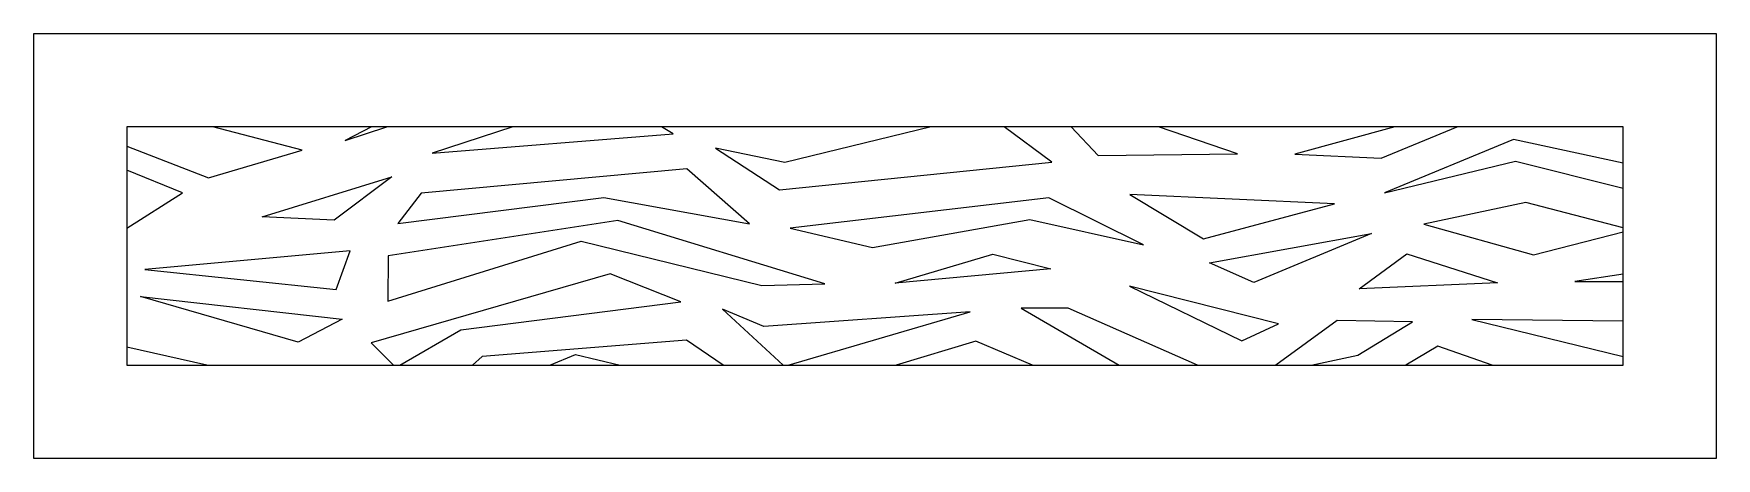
# Model space of a CAD drawing. Header units: millimetres. Extents: x 21 to 382, y 296 to 387.
import ezdxf

# ---------------------------------------------------------------- set-up
doc = ezdxf.new("R2010")
doc.units = ezdxf.units.MM
doc.layers.add('Layer 01', color=1, linetype='Continuous', true_color=0xff0000)

msp = doc.modelspace()

# ---------------------------------------------------------------- linework, layer by layer
at = {"layer": 'Layer 01'}
for p, q in [((382.49, 386.94), (21.04, 386.94)), ((21.04, 386.94), (21.04, 295.82)), ((382.49, 295.82), (382.49, 386.94)), ((362.49, 366.94), (41.04, 366.94)), ((41.04, 366.94), (41.04, 315.82)), ((59.5, 366.94), (41.04, 366.94)), ((41.04, 366.94), (41.04, 362.81)), ((78.73, 361.94), (59.5, 366.94)), ((93.59, 366.94), (87.97, 364.01)), ((87.97, 364.01), (96.92, 366.94)), ((96.92, 366.94), (93.59, 366.94)), ((123.96, 366.94), (106.66, 361.31)), ((106.66, 361.31), (158.39, 365.47)), ((155.92, 366.94), (123.96, 366.94)), ((158.39, 365.47), (155.92, 366.94)), ((213.86, 366.94), (182.38, 359.32)), ((229.53, 366.94), (213.86, 366.94)), ((239.77, 359.38), (229.53, 366.94)), ((262.66, 366.94), (243.91, 366.94)), ((243.91, 366.94), (249.71, 360.79)), ((279.61, 361.13), (262.66, 366.94)), ((313.4, 366.94), (291.98, 361.11)), ((310.47, 360.24), (326.82, 366.94)), ((326.82, 366.94), (313.4, 366.94)), ((362.49, 315.82), (362.49, 366.94)), ((41.04, 362.81), (58.63, 356.01)), ((58.63, 356.01), (78.73, 361.94)), ((182.38, 359.32), (167.5, 362.39)), ((167.5, 362.39), (181.25, 353.42)), ((338.9, 364.26), (311.21, 352.77)), ((362.49, 359.17), (338.9, 364.26)), ((161.33, 357.96), (104.27, 352.72)), ((174.81, 346.16), (161.33, 357.96)), ((181.25, 353.42), (239.77, 359.38)), ((249.71, 360.79), (279.61, 361.13)), ((291.98, 361.11), (310.47, 360.24)), ((311.21, 352.77), (339.34, 359.55)), ((339.34, 359.55), (362.49, 353.77)), ((362.49, 353.77), (362.49, 359.17)), ((41.04, 357.62), (41.04, 345.22)), ((52.99, 352.76), (41.04, 357.62)), ((70.14, 347.65), (97.99, 356.22)), ((97.99, 356.22), (85.59, 346.91)), ((41.04, 345.22), (52.99, 352.76)), ((104.27, 352.72), (99.24, 346.21)), ((99.24, 346.21), (143.53, 351.76)), ((143.53, 351.76), (174.81, 346.16)), ((239.07, 351.72), (183.53, 345.21)), ((259.41, 341.6), (239.07, 351.72)), ((256.49, 352.41), (272.36, 342.9)), ((300.48, 350.42), (256.49, 352.41)), ((341.54, 350.7), (319.69, 346.05)), ((362.49, 345.3), (341.54, 350.7)), ((85.59, 346.91), (70.14, 347.65)), ((201.23, 341.04), (235.05, 347.09)), ((235.05, 347.09), (259.41, 341.6)), ((272.36, 342.9), (300.48, 350.42)), ((146.55, 346.88), (97.22, 339.25)), ((190.96, 333.28), (146.55, 346.88)), ((183.53, 345.21), (201.23, 341.04)), ((273.6, 337.78), (308.45, 344.05)), ((308.45, 344.05), (283.16, 333.58)), ((319.69, 346.05), (343.23, 339.46)), ((343.23, 339.46), (362.49, 344.41)), ((362.49, 344.41), (362.49, 345.3)), ((89.02, 340.32), (44.93, 336.36)), ((86.02, 332.08), (89.02, 340.32)), ((97.11, 329.52), (138.63, 342.42)), ((138.63, 342.42), (177.44, 332.9)), ((44.93, 336.36), (86.02, 332.08)), ((97.22, 339.25), (97.11, 329.52)), ((206.1, 333.4), (227.11, 339.62)), ((239.55, 336.49), (206.1, 333.4)), ((227.11, 339.62), (239.55, 336.49)), ((283.16, 333.58), (273.6, 337.78)), ((305.77, 332.16), (315.98, 339.71)), ((315.98, 339.71), (335.47, 333.47)), ((144.91, 335.42), (93.57, 320.57)), ((160.07, 329.37), (144.91, 335.42)), ((177.44, 332.9), (190.96, 333.28)), ((256.4, 332.73), (280.59, 321.02)), ((288.47, 324.69), (256.4, 332.73)), ((335.47, 333.47), (305.77, 332.16)), ((362.49, 335.36), (352.06, 333.74)), ((352.06, 333.74), (362.49, 333.74)), ((362.49, 333.74), (362.49, 335.36)), ((43.96, 330.56), (87.29, 325.68)), ((77.88, 320.74), (43.96, 330.56)), ((112.79, 323.36), (160.07, 329.37)), ((87.29, 325.68), (77.88, 320.74)), ((177.92, 324.1), (168.98, 327.81)), ((168.98, 327.81), (182.04, 315.82)), ((222.24, 327.23), (177.92, 324.1)), ((183.11, 315.82), (222.24, 327.23)), ((243.28, 328.05), (233.15, 328.01)), ((233.15, 328.01), (254.24, 315.82)), ((271.04, 315.82), (243.28, 328.05)), ((301.06, 325.42), (287.88, 315.82)), ((317.21, 325.14), (301.06, 325.42)), ((362.49, 325.26), (329.99, 325.63)), ((329.99, 325.63), (362.49, 317.64)), ((99.72, 315.82), (112.79, 323.36)), ((280.59, 321.02), (288.47, 324.69)), ((305.47, 317.93), (317.21, 325.14)), ((362.49, 317.64), (362.49, 325.26)), ((58.24, 315.82), (41.04, 319.69)), ((41.04, 319.69), (41.04, 315.82)), ((93.57, 320.57), (98.31, 315.82)), ((161.29, 321.15), (117.35, 317.65)), ((131.89, 315.82), (137.42, 318.09)), ((137.42, 318.09), (146.99, 315.82)), ((169.12, 315.82), (161.29, 321.15)), ((223.44, 320.97), (206.3, 315.82)), ((235.59, 315.82), (223.44, 320.97)), ((322.69, 319.86), (315.77, 315.82)), ((334.3, 315.82), (322.69, 319.86)), ((41.04, 315.82), (362.49, 315.82)), ((41.04, 315.82), (58.24, 315.82)), ((98.31, 315.82), (99.72, 315.82)), ((117.35, 317.65), (115.31, 315.82)), ((115.31, 315.82), (131.89, 315.82)), ((146.99, 315.82), (169.12, 315.82)), ((182.04, 315.82), (183.11, 315.82)), ((206.3, 315.82), (235.59, 315.82)), ((254.24, 315.82), (271.04, 315.82)), ((287.88, 315.82), (295.42, 315.82)), ((295.42, 315.82), (305.47, 317.93)), ((315.77, 315.82), (334.3, 315.82)), ((21.04, 295.82), (382.49, 295.82))]:
    msp.add_line(p, q, dxfattribs=at)

doc.saveas('drawing.dxf')
